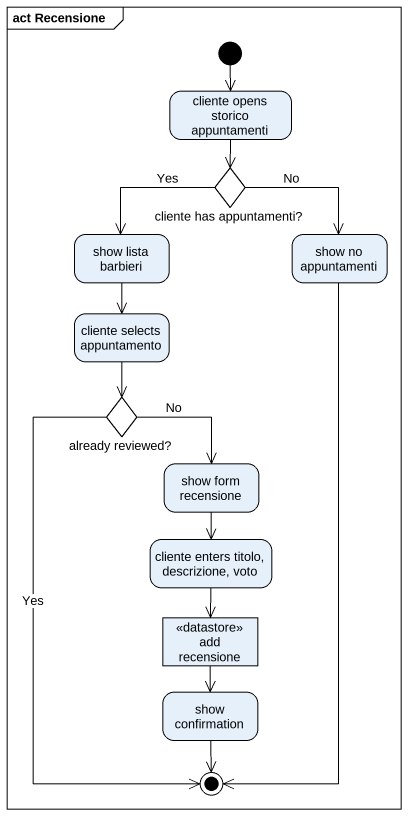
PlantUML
@startuml
mainframe act Recensione
hide empty description
state "cliente opens storico appuntamenti" as cliente_opens_storico
state "cliente has appuntamenti?" as cliente_has_appuntamenti <<choice>>
state "show lista barbieri" as show_lista_barbieri
state "show no appuntamenti" as show_no_appuntamenti
state "cliente selects appuntamento" as cliente_selects_appuntamento
state "already reviewed?" as already_reviewed <<choice>>
state "show form recensione" as show_form_recensione
state "cliente enters titolo, descrizione, voto" as cliente_enters_titolo
state "add recensione" as add_recensione <<datastore>>
state "show confirmation" as show_confirmation
[*] --> cliente_opens_storico
cliente_opens_storico --> cliente_has_appuntamenti
cliente_has_appuntamenti --> show_lista_barbieri : Yes
cliente_has_appuntamenti --> show_no_appuntamenti : No
show_lista_barbieri --> cliente_selects_appuntamento
cliente_selects_appuntamento --> already_reviewed
already_reviewed --> show_form_recensione : No
show_form_recensione --> cliente_enters_titolo
cliente_enters_titolo --> add_recensione
add_recensione --> show_confirmation
show_no_appuntamenti --> [*]
already_reviewed --> [*] : Yes
show_confirmation --> [*]
@enduml
